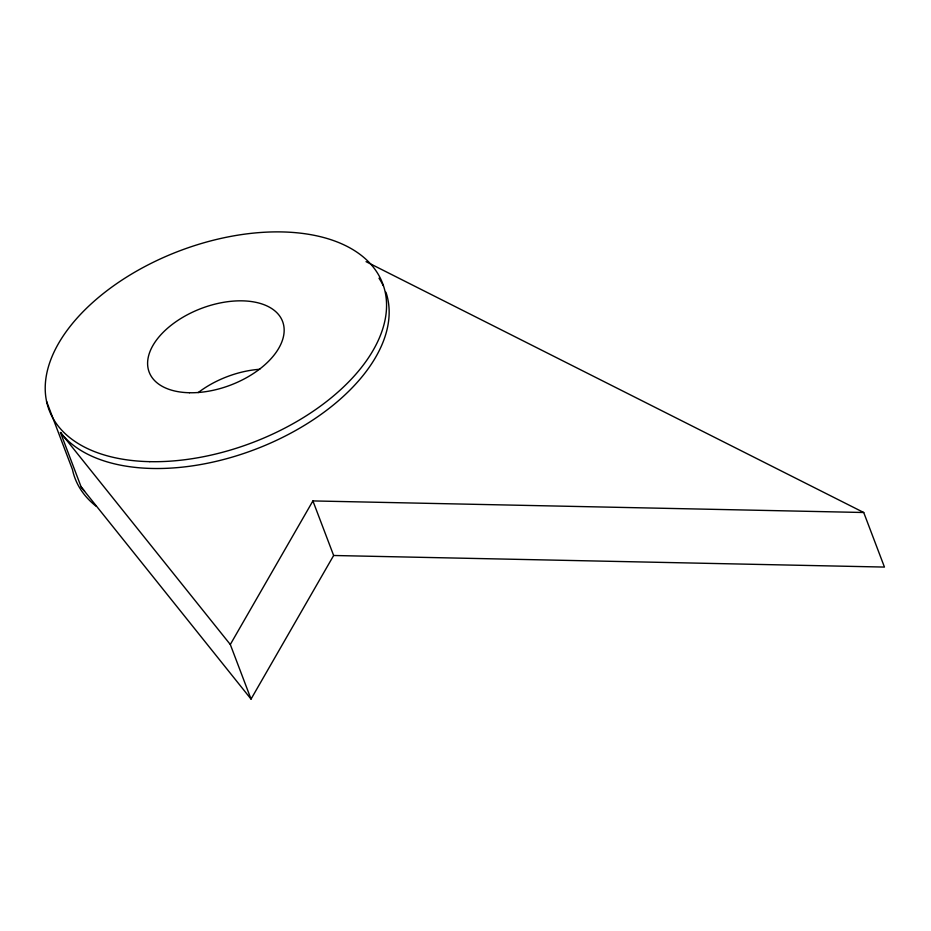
<?xml version="1.0" encoding="UTF-8"?>
<svg xmlns="http://www.w3.org/2000/svg" width="931" height="931" viewBox="0 0 931 931"><rect width="100%" height="100%" fill="white"/><g stroke="black" fill="none" stroke-linecap="round" stroke-linejoin="round"><path stroke-width="1.4" d="M251.033 699.088L230.306 644.508L312.909 500.925L863.724 512.504L884.45 567.072L333.647 555.493L251.033 699.088L81.195 487.064L60.468 432.496A178.38 102.573 -20.8 0 0 267.488 444.39A178.38 102.573 -20.8 0 0 385.934 292.229M366.058 261.658L863.724 512.504M60.468 432.496L230.306 644.508M312.909 500.925L333.647 555.493M46.55 401.354L72.467 469.573A178.38 102.573 -20.8 0 0 96.289 506.348M198.175 392.603A71.35 41.022 -20.8 0 1 259.784 369.27M84.593 491.114A178.38 102.573 -20.8 0 1 81.195 487.064M378.998 278.218A178.38 102.573 -20.8 0 1 383.246 285.666M149.798 461.66A178.38 102.573 -20.8 0 0 385.213 292.218A178.38 102.573 -20.8 0 0 112.639 286.492A178.38 102.573 -20.8 0 0 149.798 461.66M189.447 392.742A71.35 41.022 -20.8 0 0 283.618 324.966A71.35 41.022 -20.8 0 0 174.586 322.673A71.35 41.022 -20.8 0 0 189.447 392.742"/></g></svg>
